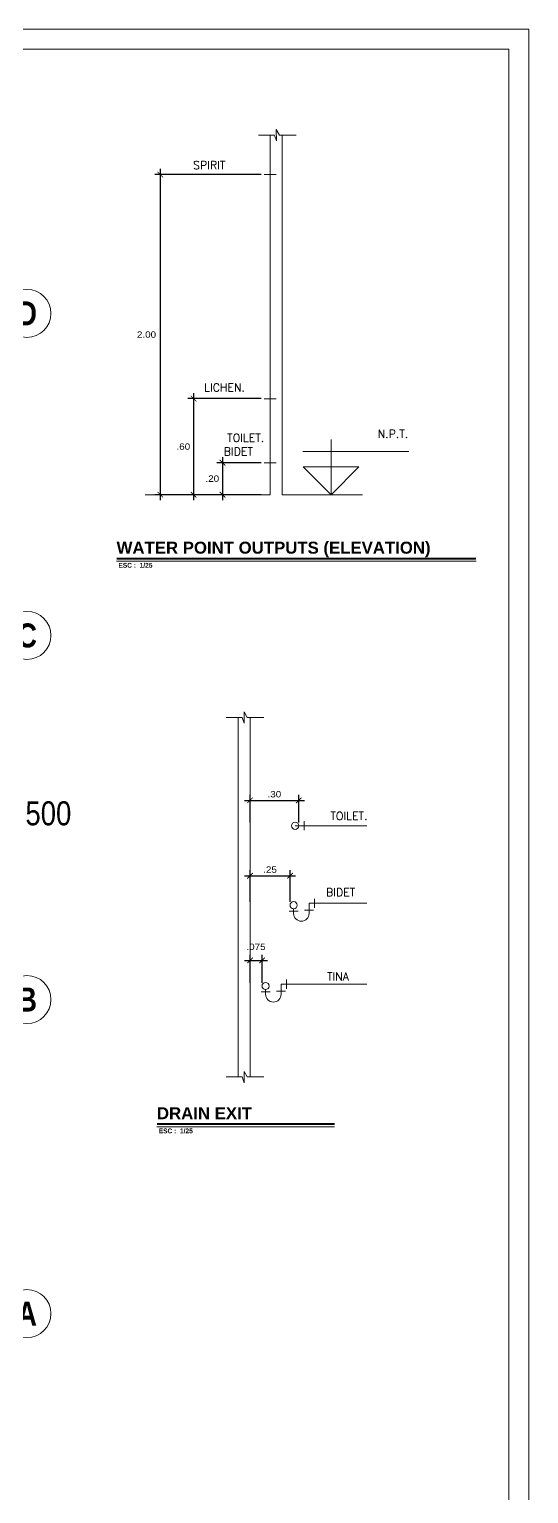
# Model space of a CAD drawing. Header units: millimetres. Extents: x 56 to 215, y 47 to 103.
# Drawn here: x 145.46 to 151.7, y 55.8 to 74.1 of the extents above; entities that cross this region are included whole.
import ezdxf
from ezdxf.enums import TextEntityAlignment as Align

# ---------------------------------------------------------------- set-up
doc = ezdxf.new("R2010")
doc.units = ezdxf.units.MM
doc.layers.add('G_Acotación', color=171, linetype='Continuous')
for name, color, linetype, lineweight in [('G_Complemento', 30, 'Continuous', 20), ('G_Ejes', 253, 'Continuous', 20), ('G_Texto', 122, 'Continuous', 20), ('IS_Accesorios Desagüe', 3, 'Continuous', 20)]:
    doc.layers.add(name, color=color, linetype=linetype, lineweight=lineweight)
doc.styles.add('Acotacion', font='ARIALN.TTF')
doc.styles.add('COTA50', font='swisse.ttf', dxfattribs={"width": 1.1})
doc.styles.add('Cotas', font='ARIALNB.TTF', dxfattribs={"height": 0.1})
doc.styles.add('Eje', font='ARIALNB.TTF', dxfattribs={"height": 0.3})
doc.styles.add('ROMANS', font='romans.shx', dxfattribs={"width": 1.3, "height": 0.08})
doc.styles.add('Titulo', font='arialbd.ttf', dxfattribs={"height": 0.2})
doc.dimstyles.new('Lenin_50', dxfattribs={"dimtxt": 0.3, "dimasz": 0.08, "dimexe": 0.15, "dimexo": 0.2, "dimgap": 0.03, "dimtad": 2, "dimtih": 1, "dimtoh": 1, "dimlfac": -1, "dimzin": 4, "dimdsep": 46, "dimtxsty": 'Acotacion', "dimblk": 'ARCHTICK', "dimcen": 0.08, "dimclrd": 256, "dimclre": 256, "dimclrt": 4, "dimazin": 1, "dimtm": 1e-09, "dimtfac": 1, "dimtmove": 2, "dimatfit": 2, "dimfxl": 1, "dimtolj": 1, "dimlwd": 13, "dimlwe": 18, "dimarcsym": 0})
doc.dimstyles.new('PL50-H', dxfattribs={"dimtxt": 0.08, "dimasz": 0.07, "dimexe": 0.07, "dimexo": 0.04, "dimgap": 0.035, "dimtad": 2, "dimtih": 1, "dimtoh": 1, "dimzin": 4, "dimdsep": 46, "dimtxsty": 'COTA50', "dimblk1": 'ARCHTICK', "dimblk2": 'ARCHTICK', "dimsah": 1, "dimcen": 0.1, "dimdle": 0.07, "dimclrd": 1, "dimclre": 1, "dimclrt": 2, "dimadec": 0, "dimazin": 0, "dimtfac": 1, "dimtdec": 4, "dimtmove": 2, "dimatfit": 3, "dimldrblk": 'ARCHTICK', "dimfxl": 1, "dimtolj": 1, "dimtzin": 0, "dimarcsym": 0})

# ---------------------------------------------------------------- blocks, each defined once
blk = doc.blocks.new('Eri')
blk.add_line((-1.7, 0), (0, 0))
blk.add_circle((-2, 0), 0.3)
at = {"color": 1, "style": 'Eje', "flags": 4}
blk.add_attdef('H', text='', height=0.3, dxfattribs=at).set_placement((-2, 0), align=Align.MIDDLE_CENTER)
blk = doc.blocks.new('_ArchTick')
at = {"color": 0, "linetype": 'ByBlock', "const_width": 0.15}
blk.add_lwpolyline([(-0.5, -0.5), (0.5, 0.5)], dxfattribs=at)
blk = doc.blocks.new('*D735')
at = {"layer": 'Defpoints', "color": 0, "transparency": 16777216}
for p in [(143.433, 70.553), (144.933, 70.553), (143.433, 58.053)]:
    blk.add_point(p, dxfattribs=at)
at = {"layer": 'G_Acotación', "lineweight": 18, "transparency": 16777216}
for p, q in [((143.633, 70.553), (145.083, 70.553)), ((143.633, 58.053), (145.083, 58.053))]:
    blk.add_line(p, q, dxfattribs=at)
at = {"layer": 'G_Acotación', "lineweight": 13, "transparency": 16777216}
blk.add_line((144.933, 58.053), (144.933, 70.553), dxfattribs=at)
at = {"layer": 'G_Acotación', "lineweight": 13, "transparency": 16777216, "xscale": 0.08, "yscale": 0.08, "zscale": 0.08}
for p, rotation in [((144.933, 70.553), 90), ((144.933, 58.053), 270)]:
    blk.add_blockref('_ArchTick', p, dxfattribs=dict(at, rotation=rotation))
at = {"layer": 'G_Acotación', "color": 4, "lineweight": 5, "transparency": 16777216, "insert": (145.462, 64.303), "char_height": 0.3, "attachment_point": 5, "style": 'Acotacion'}
blk.add_mtext('\\A1;12.500', dxfattribs=at)
blk = doc.blocks.new('*D740')
at = {"color": 1, "lineweight": -2, "transparency": 16777216}
for p, q in [((148.359, 72.287), (147.029, 72.287)), ((147.099, 72.357), (147.099, 68.217)), ((148.359, 68.287), (147.029, 68.287))]:
    blk.add_line(p, q, dxfattribs=at)
at = {"layer": 'Defpoints', "color": 0, "transparency": 16777216}
for p in [(148.399, 72.287), (147.099, 68.287), (148.399, 68.287)]:
    blk.add_point(p, dxfattribs=at)
at = {"color": 1, "lineweight": -2, "transparency": 16777216, "xscale": 0.07, "yscale": 0.07, "zscale": 0.07}
for p, rotation in [((147.099, 72.287), 90), ((147.099, 68.287), 270)]:
    blk.add_blockref('_ArchTick', p, dxfattribs=dict(at, rotation=rotation))
at = {"color": 2, "lineweight": 5, "transparency": 16777216, "insert": (146.927, 70.287), "char_height": 0.08, "attachment_point": 5, "style": 'COTA50'}
blk.add_mtext('\\A1;2.00', dxfattribs=at)
blk = doc.blocks.new('*D741')
at = {"color": 1, "lineweight": -2, "transparency": 16777216}
for p, q in [((148.359, 68.687), (147.806, 68.687)), ((147.876, 68.757), (147.876, 68.217)), ((148.359, 68.287), (147.806, 68.287))]:
    blk.add_line(p, q, dxfattribs=at)
at = {"layer": 'Defpoints', "color": 0, "transparency": 16777216}
for p in [(148.399, 68.687), (147.876, 68.287), (148.399, 68.287)]:
    blk.add_point(p, dxfattribs=at)
at = {"color": 1, "lineweight": -2, "transparency": 16777216, "xscale": 0.07, "yscale": 0.07, "zscale": 0.07}
for p, rotation in [((147.876, 68.687), 90), ((147.876, 68.287), 270)]:
    blk.add_blockref('_ArchTick', p, dxfattribs=dict(at, rotation=rotation))
at = {"color": 2, "lineweight": 5, "transparency": 16777216, "insert": (147.749, 68.487), "char_height": 0.08, "attachment_point": 5, "style": 'COTA50'}
blk.add_mtext('\\A1;.20', dxfattribs=at)
blk = doc.blocks.new('*D742')
at = {"color": 1, "lineweight": -2, "transparency": 16777216}
for p, q in [((147.515, 69.557), (147.515, 68.217)), ((148.359, 69.487), (147.445, 69.487)), ((148.359, 68.287), (147.445, 68.287))]:
    blk.add_line(p, q, dxfattribs=at)
at = {"layer": 'Defpoints', "color": 0, "transparency": 16777216}
for p in [(148.399, 69.487), (147.515, 68.287), (148.399, 68.287)]:
    blk.add_point(p, dxfattribs=at)
at = {"color": 1, "lineweight": -2, "transparency": 16777216, "xscale": 0.07, "yscale": 0.07, "zscale": 0.07}
for p, rotation in [((147.515, 69.487), 90), ((147.515, 68.287), 270)]:
    blk.add_blockref('_ArchTick', p, dxfattribs=dict(at, rotation=rotation))
at = {"color": 2, "lineweight": 5, "transparency": 16777216, "insert": (147.387, 68.887), "char_height": 0.08, "attachment_point": 5, "style": 'COTA50'}
blk.add_mtext('\\A1;.60', dxfattribs=at)
blk = doc.blocks.new('Titulo')
at = {"style": 'Titulo', "oblique": 20, "flags": 4}
blk.add_attdef('TITULO', (0.026, 0.189), '', height=0.3, dxfattribs=at)
at = {"oblique": 20, "flags": 4}
blk.add_attdef('ESCALA', (0.26, -0.101), '', height=0.11, dxfattribs=at)
blk = doc.blocks.new('*D743')
at = {"layer": 'Defpoints', "color": 0, "transparency": 16777216}
for p in [(148.829, 64.467), (148.22, 64.149), (148.829, 64.149)]:
    blk.add_point(p, dxfattribs=at)
at = {"layer": 'G_Complemento', "color": 1, "lineweight": -2, "transparency": 16777216}
for p, q in [((148.15, 64.467), (148.899, 64.467)), ((148.22, 64.189), (148.22, 64.537)), ((148.829, 64.189), (148.829, 64.537))]:
    blk.add_line(p, q, dxfattribs=at)
at = {"layer": 'G_Complemento', "color": 1, "lineweight": -2, "transparency": 16777216, "xscale": 0.07, "yscale": 0.07, "zscale": 0.07, "rotation": 180}
blk.add_blockref('_ArchTick', (148.22, 64.467), dxfattribs=at)
at = {"layer": 'G_Complemento', "color": 1, "lineweight": -2, "transparency": 16777216, "xscale": 0.07, "yscale": 0.07, "zscale": 0.07}
blk.add_blockref('_ArchTick', (148.829, 64.467), dxfattribs=at)
at = {"layer": 'G_Complemento', "color": 2, "lineweight": 5, "transparency": 16777216, "insert": (148.524, 64.543), "char_height": 0.08, "attachment_point": 5, "style": 'COTA50'}
blk.add_mtext('\\A1;.30', dxfattribs=at)
blk = doc.blocks.new('*D744')
at = {"layer": 'Defpoints', "color": 0, "transparency": 16777216}
for p in [(148.72, 63.525), (148.22, 63.157), (148.72, 63.157)]:
    blk.add_point(p, dxfattribs=at)
at = {"layer": 'G_Complemento', "color": 1, "lineweight": -2, "transparency": 16777216}
for p, q in [((148.15, 63.525), (148.79, 63.525)), ((148.22, 63.197), (148.22, 63.595)), ((148.72, 63.197), (148.72, 63.595))]:
    blk.add_line(p, q, dxfattribs=at)
at = {"layer": 'G_Complemento', "color": 1, "lineweight": -2, "transparency": 16777216, "xscale": 0.07, "yscale": 0.07, "zscale": 0.07, "rotation": 180}
blk.add_blockref('_ArchTick', (148.22, 63.525), dxfattribs=at)
at = {"layer": 'G_Complemento', "color": 1, "lineweight": -2, "transparency": 16777216, "xscale": 0.07, "yscale": 0.07, "zscale": 0.07}
blk.add_blockref('_ArchTick', (148.72, 63.525), dxfattribs=at)
at = {"layer": 'G_Complemento', "color": 2, "lineweight": 5, "transparency": 16777216, "insert": (148.47, 63.601), "char_height": 0.08, "attachment_point": 5, "style": 'COTA50'}
blk.add_mtext('\\A1;.25', dxfattribs=at)
blk = doc.blocks.new('*D745')
at = {"layer": 'Defpoints', "color": 0, "transparency": 16777216}
for p in [(148.37, 62.467), (148.22, 62.147), (148.37, 62.147)]:
    blk.add_point(p, dxfattribs=at)
at = {"layer": 'G_Complemento', "color": 1, "lineweight": -2, "transparency": 16777216}
for p, q in [((148.15, 62.467), (148.44, 62.467)), ((148.22, 62.187), (148.22, 62.537)), ((148.37, 62.187), (148.37, 62.537))]:
    blk.add_line(p, q, dxfattribs=at)
at = {"layer": 'G_Complemento', "color": 1, "lineweight": -2, "transparency": 16777216, "xscale": 0.07, "yscale": 0.07, "zscale": 0.07, "rotation": 180}
blk.add_blockref('_ArchTick', (148.22, 62.467), dxfattribs=at)
at = {"layer": 'G_Complemento', "color": 1, "lineweight": -2, "transparency": 16777216, "xscale": 0.07, "yscale": 0.07, "zscale": 0.07}
blk.add_blockref('_ArchTick', (148.37, 62.467), dxfattribs=at)
at = {"layer": 'G_Complemento', "color": 2, "lineweight": 5, "transparency": 16777216, "insert": (148.295, 62.636), "char_height": 0.08, "attachment_point": 5, "style": 'COTA50'}
blk.add_mtext('\\A1;.075', dxfattribs=at)

msp = doc.modelspace()

# ---------------------------------------------------------------- linework, layer by layer
at = {"lineweight": 5}
for points in [[(151.7019, 46.547), (151.7019, 74.1029), (110.6519, 74.1029), (110.6519, 46.547)], [(151.4519, 46.797), (151.4519, 73.8529), (110.9019, 73.8529), (110.9019, 46.797)]]:
    msp.add_lwpolyline(points, close=True, dxfattribs=at)
at = {"layer": 'G_Complemento', "lineweight": 5}
for p, q in [((148.5525, 72.7093), (148.5488, 72.8497)), ((148.5488, 72.8497), (148.5894, 72.7807)), ((148.3262, 72.7807), (148.5247, 72.7807)), ((148.4737, 68.2867), (148.4737, 72.7807)), ((148.5247, 72.7807), (148.5525, 72.7093)), ((148.5894, 72.7807), (148.7972, 72.7807)), ((148.6237, 68.2867), (148.6237, 72.7807)), ((148.3987, 72.2867), (148.5487, 72.2867)), ((148.3987, 69.4867), (148.5487, 69.4867)), ((150.2054, 68.826), (148.8783, 68.826)), ((149.2331, 68.2867), (149.2331, 68.9772)), ((148.3987, 68.6867), (148.5487, 68.6867)), ((149.5801, 68.6338), (148.8833, 68.6338)), ((149.2331, 68.2867), (148.8861, 68.6338)), ((149.2331, 68.2867), (149.5801, 68.6338)), ((146.9116, 68.2867), (148.4737, 68.2867)), ((148.6237, 68.2867), (149.6235, 68.2867)), ((148.1486, 65.4329), (148.1449, 65.5734)), ((148.1449, 65.5734), (148.1855, 65.5043)), ((147.9223, 65.5043), (148.1209, 65.5043)), ((148.0699, 61.0104), (148.0699, 65.5043)), ((148.1209, 65.5043), (148.1486, 65.4329)), ((148.1855, 65.5043), (148.3933, 65.5043)), ((148.2199, 61.0104), (148.2199, 65.5043)), ((147.9223, 61.0104), (148.1209, 61.0104)), ((148.1209, 61.0104), (148.1486, 60.939)), ((148.1486, 60.939), (148.1449, 61.0794)), ((148.1449, 61.0794), (148.1855, 61.0104)), ((148.1855, 61.0104), (148.3933, 61.0104))]:
    msp.add_line(p, q, dxfattribs=at)
at = {"layer": 'G_Texto', "lineweight": 5, "const_width": 0.025}
for points in [[(146.5532, 67.4892), (151.0449, 67.4892)], [(147.057, 60.4215), (149.2771, 60.4215)]]:
    msp.add_lwpolyline(points, dxfattribs=at)
at = {"layer": 'G_Texto', "lineweight": 5}
for points in [[(146.5532, 67.455), (151.0461, 67.455)], [(147.057, 60.3873), (149.277, 60.3873)]]:
    msp.add_lwpolyline(points, dxfattribs=at)
at = {"layer": 'IS_Accesorios Desagüe', "linetype": 'Continuous', "lineweight": 5, "ltscale": 0.13}
for p, q in [((148.7842, 64.1492), (149.6796, 64.1492)), ((148.8981, 64.2058), (148.8981, 64.0926)), ((148.9584, 63.1803), (148.9584, 63.054)), ((149.6796, 63.1803), (148.9584, 63.1803)), ((148.9584, 63.1803), (148.9584, 63.054)), ((149.0275, 63.2369), (149.0275, 63.1237)), ((148.7081, 63.0831), (148.8213, 63.0831)), ((148.7647, 63.112), (148.7647, 63.054)), ((149.015, 63.0939), (148.9018, 63.0939)), ((148.9018, 63.0939), (149.015, 63.0939)), ((148.6775, 62.2269), (148.6775, 62.1138)), ((148.3581, 62.0732), (148.4713, 62.0732)), ((148.4147, 62.1021), (148.4147, 62.0441)), ((148.665, 62.084), (148.5518, 62.084)), ((148.5518, 62.084), (148.665, 62.084)), ((148.6084, 62.1704), (148.6084, 62.0441)), ((149.6796, 62.1704), (148.6084, 62.1704)), ((148.6084, 62.1704), (148.6084, 62.0441))]:
    msp.add_line(p, q, dxfattribs=at)
for centre in [(148.7842, 64.1492), (148.7647, 63.1568), (148.4147, 62.1469)]:
    msp.add_circle(centre, 0.0448, dxfattribs=at)
for centre in [(148.8615, 63.054), (148.5115, 62.0441)]:
    msp.add_arc(centre, 0.0969, 180, 0, dxfattribs=at)

# ---------------------------------------------------------------- block references
at = {"layer": 'G_Ejes', "lineweight": 5}
ref = msp.add_blockref('Eri', (143.4328, 70.5529), dxfattribs=dict(at, xscale=-1))
ref.add_attrib('H', 'D', dxfattribs={"layer": '0', "color": 1, "height": 0.3, "style": 'Eje', "flags": 4}).set_placement((145.4342, 70.5529), align=Align.MIDDLE_CENTER)
ref = msp.add_blockref('Eri', (143.4328, 66.5279), dxfattribs=dict(at, xscale=-1))
ref.add_attrib('H', 'C', dxfattribs={"layer": '0', "color": 1, "height": 0.3, "style": 'Eje', "flags": 4}).set_placement((145.434, 66.5279), align=Align.MIDDLE_CENTER)
ref = msp.add_blockref('Eri', (143.4328, 61.9779), dxfattribs=dict(at, xscale=-1))
ref.add_attrib('H', 'B', dxfattribs={"layer": '0', "color": 1, "height": 0.3, "style": 'Eje', "flags": 4}).set_placement((145.434, 61.9779), align=Align.MIDDLE_CENTER)
ref = msp.add_blockref('Eri', (143.4328, 58.0529), dxfattribs=dict(at, xscale=-1))
ref.add_attrib('H', 'A', dxfattribs={"layer": '0', "color": 1, "height": 0.3, "style": 'Eje', "flags": 4}).set_placement((145.4338, 58.0529), align=Align.MIDDLE_CENTER)
at = {"layer": 'G_Texto', "lineweight": 5}
ref = msp.add_blockref('Titulo', (146.5532, 67.455), dxfattribs=dict(at, xscale=0.5, yscale=0.5, zscale=0.5))
ref.add_attrib('TITULO', 'WATER POINT OUTPUTS (ELEVATION)', (146.5532, 67.5498), dxfattribs={"layer": '0', "height": 0.15, "style": 'Titulo', "flags": 4})
ref.add_attrib('ESCALA', ' ESC :  1/25', (146.5532, 67.3746), dxfattribs={"layer": '0', "height": 0.06, "style": 'Cotas', "flags": 4})
ref = msp.add_blockref('Titulo', (147.057, 60.3873), dxfattribs=dict(at, xscale=0.5, yscale=0.5, zscale=0.5))
ref.add_attrib('TITULO', 'DRAIN EXIT', (147.057, 60.482), dxfattribs={"layer": '0', "height": 0.15, "style": 'Titulo', "flags": 4})
ref.add_attrib('ESCALA', ' ESC :  1/25', (147.057, 60.3068), dxfattribs={"layer": '0', "height": 0.06, "style": 'Cotas', "flags": 4})

# ---------------------------------------------------------------- texts
at = {"layer": 'G_Texto', "linetype": 'Continuous', "lineweight": 5, "style": 'ROMANS'}
for s, p in [('SPIRIT', (147.5096, 72.3551)), ('LICHEN.', (147.6472, 69.5767)), ('TOILET.', (147.9344, 68.9477)), ('N.P.T.', (149.8148, 68.9969)), ('BIDET', (147.8917, 68.7767))]:
    msp.add_text(s, height=0.1, rotation=360, dxfattribs=at).set_placement(p)
for s, p in [('TOILET.', (149.2242, 64.2217)), ('BIDET', (149.1702, 63.2678)), ('TINA', (149.1822, 62.217))]:
    msp.add_text(s, height=0.1, dxfattribs=at).set_placement(p)

# ---------------------------------------------------------------- dimensions: what is measured, and where the dimension line sits
at = {"lineweight": 5}
for base, p1, picture, middle in [((147.0988, 68.2867), (148.3987, 72.2867), '*D740', (146.927, 70.2867)), ((147.5148, 68.2867), (148.3987, 69.4867), '*D742', (147.3874, 68.8867)), ((147.8761, 68.2867), (148.3987, 68.6867), '*D741', (147.7487, 68.4867))]:
    dim = msp.add_linear_dim(base=base, p1=p1, p2=(148.3987, 68.2867), angle=90, dimstyle='PL50-H', override={"dimlfac": 0.5}, dxfattribs=at)
    dim.commit()
    dim.dimension.update_dxf_attribs({"geometry": picture, "text_midpoint": middle})
at = {"layer": 'G_Acotación', "lineweight": 5}
dim = msp.add_linear_dim(base=(144.9328, 70.5529), p1=(143.4328, 58.0529), p2=(143.4328, 70.5529), angle=90, dimstyle='Lenin_50', override={"dimdec": 3, "dimfxl": 0.06}, dxfattribs=at)
dim.commit()
dim.dimension.update_dxf_attribs({"geometry": '*D735', "text_midpoint": (145.4615, 64.3029)})
at = {"layer": 'G_Complemento', "lineweight": 5}
for base, p1, p2, override, picture, middle in [((148.829, 64.4669), (148.2199, 64.1492), (148.829, 64.1492), {"dimlfac": 0.5}, '*D743', (148.5244, 64.5429)), ((148.7199, 63.5253), (148.2199, 63.1568), (148.7199, 63.1568), {"dimlfac": 0.5}, '*D744', (148.4699, 63.6014)), ((148.3699, 62.4668), (148.2199, 62.1469), (148.3699, 62.1469), {"dimdec": 3, "dimlfac": 0.5}, '*D745', (148.2949, 62.6364))]:
    dim = msp.add_linear_dim(base=base, p1=p1, p2=p2, dimstyle='PL50-H', override=override, dxfattribs=at)
    dim.commit()
    dim.dimension.update_dxf_attribs({"geometry": picture, "text_midpoint": middle})

doc.saveas('drawing.dxf')
